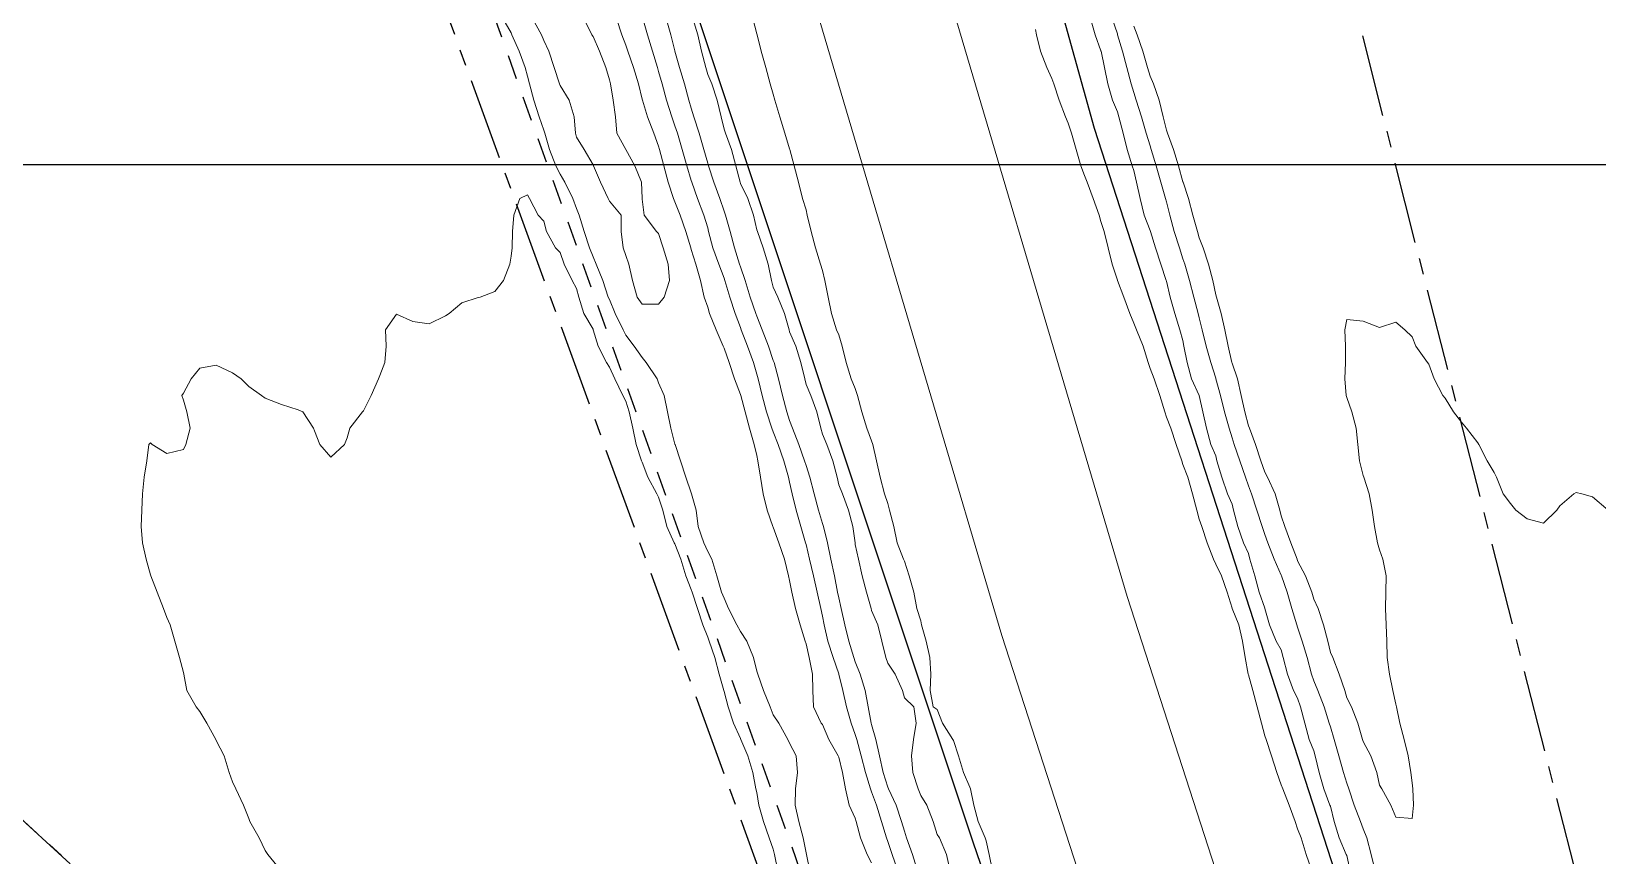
# Model space of a CAD drawing. Header units: centimetres. Extents: x 0 to 642158, y -847 to 649707.
# Drawn here: x 617180.61 to 617228.41, y 620724.71 to 620749.85 of the extents above; entities that cross this region are included whole.
import ezdxf

# ---------------------------------------------------------------- set-up
doc = ezdxf.new("R2010")
doc.units = ezdxf.units.CM
doc.header["$MEASUREMENT"] = 0
doc.linetypes.add('CENTERX2', pattern=[4, 2.5, -0.5, 0.5, -0.5])
doc.linetypes.add('JIS_02_0.7', pattern=[1.35, 0.75, -0.6])
for name, color, linetype, lineweight in [('MEV_environnement_V', 7, 'Continuous', 20), ('WAL_parcellaire agricole', 7, 'JIS_02_0.7', 25), ('WAL_topographie 0.5', 253, 'Continuous', 20)]:
    doc.layers.add(name, color=color, linetype=linetype, lineweight=lineweight)
doc.layers.add('SPW_parcellaire cadastral', color=7, linetype='CENTERX2', lineweight=25, true_color=0xff0542)
doc.linetypes.add('TRACKS', pattern='A,0.15,[130,ltypeshp.shx,S=0.25,R=0,X=0,Y=0],0.15', length=0.3)
picture_1 = doc.add_image_def('image2.png', size_in_pixel=(6614, 11023))

msp = doc.modelspace()

# ---------------------------------------------------------------- linework, layer by layer
for points in [[(617226.381, 620705.733), (617213.055, 620746.892), (617202.765, 620783.835), (617191.125, 620825.332)], [(617182.091, 620819.401), (617182.522, 620817.741), (617190.788, 620787.209), (617200.066, 620752.965), (617209.344, 620725.132), (617216.766, 620703.54)]]:
    msp.add_lwpolyline(points)
at = {"layer": 'MEV_environnement_V', "linetype": 'TRACKS', "ltscale": 3}
for points in [[(617223.478, 620703.484), (617214.05, 620732.611), (617207.326, 620755.302), (617201.445, 620775.971), (617196.551, 620794.87), (617191.316, 620813.109)], [(617219.672, 620702.253), (617210.229, 620731.427), (617203.485, 620754.186), (617197.584, 620774.923), (617192.692, 620793.816), (617187.462, 620812.038)]]:
    msp.add_lwpolyline(points, dxfattribs=at)
at = {"layer": 'SPW_parcellaire cadastral'}
for points in [[(617230.744, 620712.405), (617220.396, 620753.015), (617217.144, 620774.915), (617212.878, 620831.134), (617222.042, 620835.718), (617243.448, 620846.11), (617282.123, 620767.668), (617272.508, 620739.643), (617240.745, 620724.014), (617238.37, 620716.158), (617230.744, 620712.405)], [(617213.247, 620695.675), (617147.503, 620755.863), (617140.812, 620770.786), (617130.163, 620792.958), (617170.734, 620812.237), (617213.247, 620695.675)], [(617217.936, 620684.727), (617113.467, 620776.394), (617107.5, 620781.763), (617113.219, 620784.546), (617147.503, 620755.863), (617213.247, 620695.675), (617217.936, 620684.727)]]:
    msp.add_lwpolyline(points, dxfattribs=at)
at = {"layer": 'WAL_parcellaire agricole'}
msp.add_lwpolyline([(617130.603, 620794.186), (617172.378, 620812.662), (617207.015, 620716.042), (617222.894, 620674.67), (617235.398, 620640.421), (617232.649, 620638.421), (617217.147, 620653.669), (617191.644, 620678.666), (617129.988, 620735.908), (617151.108, 620751.855), (617130.603, 620794.186)], dxfattribs=at)
at = {"layer": 'WAL_topographie 0.5'}
for points in [[(617204.362, 620724.25), (617204.264, 620724.75), (617204.25, 620724.795), (617204.167, 620725.25), (617204.033, 620725.75), (617203.915, 620726.25), (617203.925, 620726.75), (617203.992, 620727.25), (617203.947, 620727.75), (617203.75, 620728.142), (617203.699, 620728.25), (617203.419, 620728.75), (617203.25, 620729.005), (617203.159, 620729.25), (617202.957, 620729.75), (617202.775, 620730.25), (617202.75, 620730.333), (617202.643, 620730.75), (617202.442, 620731.25), (617202.25, 620731.544), (617202.135, 620731.75), (617201.886, 620732.25), (617201.75, 620732.561), (617201.676, 620732.75), (617201.531, 620733.25), (617201.375, 620733.75), (617201.25, 620733.989), (617201.128, 620734.25), (617200.96, 620734.75), (617200.895, 620735.25), (617200.76, 620735.75), (617200.75, 620735.773), (617200.581, 620736.25), (617200.419, 620736.75), (617200.255, 620737.25), (617200.25, 620737.265), (617200.121, 620737.75), (617200.027, 620738.25), (617199.917, 620738.75), (617199.75, 620739.137), (617199.703, 620739.25), (617199.372, 620739.75), (617199.25, 620739.904), (617199.003, 620740.25), (617198.75, 620740.581), (617198.666, 620740.75), (617198.427, 620741.25), (617198.25, 620741.669), (617198.216, 620741.75), (617198.047, 620742.25), (617197.85, 620742.75), (617197.75, 620742.976), (617197.639, 620743.25), (617197.483, 620743.75), (617197.323, 620744.25), (617197.25, 620744.446), (617197.138, 620744.75), (617196.894, 620745.25), (617196.75, 620745.496), (617196.615, 620745.75), (617196.427, 620746.25), (617196.276, 620746.75), (617196.25, 620746.836), (617196.109, 620747.25), (617195.942, 620747.75), (617195.808, 620748.25), (617195.75, 620748.487), (617195.677, 620748.75), (617195.494, 620749.25), (617195.278, 620749.75), (617195.25, 620749.803), (617194.998, 620750.25)], [(617199.921, 620741.75), (617199.75, 620741.531), (617199.25, 620741.53), (617199.1, 620741.75), (617198.952, 620742.25), (617198.848, 620742.75), (617198.75, 620743.011), (617198.669, 620743.25), (617198.613, 620743.75), (617198.608, 620744.25), (617198.25, 620744.669), (617198.217, 620744.75), (617197.981, 620745.25), (617197.77, 620745.75), (617197.75, 620745.783), (617197.477, 620746.25), (617197.25, 620746.63), (617197.22, 620746.75), (617197.18, 620747.25), (617197.024, 620747.75), (617196.75, 620748.206), (617196.731, 620748.25), (617196.568, 620748.75), (617196.407, 620749.25), (617196.25, 620749.569), (617196.176, 620749.75), (617195.9, 620750.25)], [(617197.467, 620750.25), (617197.713, 620749.75), (617197.75, 620749.696), (617197.944, 620749.25), (617198.137, 620748.75), (617198.25, 620748.37), (617198.28, 620748.25), (617198.365, 620747.75), (617198.434, 620747.25), (617198.481, 620746.75), (617198.75, 620746.254), (617198.752, 620746.25), (617199.03, 620745.75), (617199.225, 620745.25), (617199.246, 620744.75), (617199.25, 620744.732), (617199.314, 620744.25), (617199.692, 620743.75), (617199.75, 620743.684), (617199.891, 620743.25), (617200.039, 620742.75), (617200.086, 620742.25), (617199.921, 620741.75)], [(617198.465, 620750.25), (617198.631, 620749.75), (617198.75, 620749.436), (617198.815, 620749.25), (617198.988, 620748.75), (617199.134, 620748.25), (617199.25, 620747.785), (617199.258, 620747.75), (617199.408, 620747.25), (617199.606, 620746.75), (617199.75, 620746.349), (617199.781, 620746.25), (617199.914, 620745.75), (617200.048, 620745.25), (617200.209, 620744.75), (617200.25, 620744.656), (617200.412, 620744.25), (617200.585, 620743.75), (617200.734, 620743.25), (617200.75, 620743.2), (617200.89, 620742.75), (617201.032, 620742.25), (617201.14, 620741.75), (617201.25, 620741.437), (617201.304, 620741.25), (617201.507, 620740.75), (617201.724, 620740.25), (617201.75, 620740.189), (617201.902, 620739.75), (617202.072, 620739.25), (617202.25, 620738.778), (617202.258, 620738.75), (617202.394, 620738.25), (617202.524, 620737.75), (617202.668, 620737.25), (617202.75, 620736.911), (617202.784, 620736.75), (617202.86, 620736.25), (617202.942, 620735.75), (617203.06, 620735.25), (617203.239, 620734.75), (617203.25, 620734.727), (617203.425, 620734.25), (617203.589, 620733.75), (617203.719, 620733.25), (617203.75, 620733.103), (617203.818, 620732.75), (617203.933, 620732.25), (617204.076, 620731.75), (617204.228, 620731.25), (617204.25, 620731.176), (617204.348, 620730.75), (617204.443, 620730.25), (617204.463, 620729.75), (617204.476, 620729.25), (617204.711, 620728.75), (617204.75, 620728.708), (617204.947, 620728.25), (617205.227, 620727.75), (617205.25, 620727.714), (617205.367, 620727.25), (617205.457, 620726.75), (617205.57, 620726.25), (617205.75, 620725.856), (617205.778, 620725.75), (617205.916, 620725.25), (617206.118, 620724.75), (617206.25, 620724.496)], [(617199.27, 620750.25), (617199.411, 620749.75), (617199.562, 620749.25), (617199.714, 620748.75), (617199.75, 620748.626), (617199.858, 620748.25), (617199.99, 620747.75), (617200.151, 620747.25), (617200.25, 620746.975), (617200.324, 620746.75), (617200.471, 620746.25), (617200.615, 620745.75), (617200.75, 620745.306), (617200.767, 620745.25), (617200.943, 620744.75), (617201.136, 620744.25), (617201.25, 620743.856), (617201.278, 620743.75), (617201.41, 620743.25), (617201.588, 620742.75), (617201.75, 620742.322), (617201.775, 620742.25), (617201.922, 620741.75), (617202.084, 620741.25), (617202.25, 620740.818), (617202.275, 620740.75), (617202.463, 620740.25), (617202.647, 620739.75), (617202.75, 620739.392), (617202.786, 620739.25), (617202.909, 620738.75), (617203.044, 620738.25), (617203.205, 620737.75), (617203.25, 620737.634), (617203.398, 620737.25), (617203.571, 620736.75), (617203.713, 620736.25), (617203.75, 620736.106), (617203.831, 620735.75), (617203.952, 620735.25), (617204.092, 620734.75), (617204.235, 620734.25), (617204.25, 620734.197), (617204.355, 620733.75), (617204.477, 620733.25), (617204.587, 620732.75), (617204.698, 620732.25), (617204.75, 620732.02), (617204.803, 620731.75), (617204.913, 620731.25), (617205.076, 620730.75), (617205.25, 620730.257), (617205.252, 620730.25), (617205.375, 620729.75), (617205.487, 620729.25), (617205.628, 620728.75), (617205.75, 620728.406), (617205.796, 620728.25), (617205.937, 620727.75), (617206.061, 620727.25), (617206.213, 620726.75), (617206.25, 620726.654), (617206.396, 620726.25), (617206.555, 620725.75), (617206.709, 620725.25), (617206.75, 620725.14), (617206.881, 620724.75), (617207.05, 620724.25)], [(617199.987, 620750.25), (617200.129, 620749.75), (617200.25, 620749.257), (617200.252, 620749.25), (617200.392, 620748.75), (617200.545, 620748.25), (617200.679, 620747.75), (617200.75, 620747.507), (617200.828, 620747.25), (617200.985, 620746.75), (617201.131, 620746.25), (617201.25, 620745.83), (617201.275, 620745.75), (617201.436, 620745.25), (617201.616, 620744.75), (617201.75, 620744.366), (617201.794, 620744.25), (617201.937, 620743.75), (617202.068, 620743.25), (617202.225, 620742.75), (617202.25, 620742.675), (617202.396, 620742.25), (617202.55, 620741.75), (617202.719, 620741.25), (617202.75, 620741.166), (617202.915, 620740.75), (617203.104, 620740.25), (617203.25, 620739.817), (617203.275, 620739.75), (617203.409, 620739.25), (617203.532, 620738.75), (617203.665, 620738.25), (617203.75, 620737.983), (617203.834, 620737.75), (617204.029, 620737.25), (617204.207, 620736.75), (617204.25, 620736.607), (617204.366, 620736.25), (617204.495, 620735.75), (617204.632, 620735.25), (617204.75, 620734.846), (617204.781, 620734.75), (617204.902, 620734.25), (617205.009, 620733.75), (617205.119, 620733.25), (617205.214, 620732.75), (617205.25, 620732.57), (617205.326, 620732.25), (617205.438, 620731.75), (617205.552, 620731.25), (617205.706, 620730.75), (617205.75, 620730.623), (617205.903, 620730.25), (617206.056, 620729.75), (617206.145, 620729.25), (617206.239, 620728.75), (617206.25, 620728.707), (617206.385, 620728.25), (617206.493, 620727.75), (617206.599, 620727.25), (617206.75, 620726.795), (617206.769, 620726.75), (617207, 620726.25), (617207.166, 620725.75), (617207.25, 620725.454), (617207.32, 620725.25), (617207.498, 620724.75), (617207.655, 620724.25)], [(617200.798, 620750.25), (617200.951, 620749.75), (617201.058, 620749.25), (617201.192, 620748.75), (617201.25, 620748.539), (617201.38, 620748.25), (617201.54, 620747.75), (617201.663, 620747.25), (617201.75, 620746.868), (617201.796, 620746.75), (617201.976, 620746.25), (617202.112, 620745.75), (617202.24, 620745.25), (617202.25, 620745.217), (617202.479, 620744.75), (617202.652, 620744.25), (617202.75, 620743.795), (617202.767, 620743.75), (617202.946, 620743.25), (617203.09, 620742.75), (617203.198, 620742.25), (617203.25, 620742.052), (617203.389, 620741.75), (617203.594, 620741.25), (617203.734, 620740.75), (617203.75, 620740.692), (617203.941, 620740.25), (617204.095, 620739.75), (617204.21, 620739.25), (617204.25, 620739.085), (617204.401, 620738.75), (617204.576, 620738.25), (617204.702, 620737.75), (617204.75, 620737.562), (617204.881, 620737.25), (617205.066, 620736.75), (617205.2, 620736.25), (617205.25, 620736.021), (617205.368, 620735.75), (617205.546, 620735.25), (617205.674, 620734.75), (617205.745, 620734.25), (617205.75, 620734.202), (617205.851, 620733.75), (617205.961, 620733.25), (617206.095, 620732.75), (617206.235, 620732.25), (617206.25, 620732.188), (617206.443, 620731.75), (617206.563, 620731.25), (617206.688, 620730.75), (617206.75, 620730.582), (617206.967, 620730.25), (617207.192, 620729.75), (617207.25, 620729.526), (617207.544, 620729.25), (617207.614, 620728.75), (617207.525, 620728.25), (617207.464, 620727.75), (617207.514, 620727.25), (617207.677, 620726.75), (617207.75, 620726.541), (617207.932, 620726.25), (617208.131, 620725.75), (617208.25, 620725.357), (617208.321, 620725.25), (617208.539, 620724.75), (617208.648, 620724.25)], [(617209.939, 620724.25), (617209.842, 620724.75), (617209.75, 620725.167), (617209.714, 620725.25), (617209.5, 620725.75), (617209.371, 620726.25), (617209.264, 620726.75), (617209.25, 620726.796), (617209.056, 620727.25), (617208.9, 620727.75), (617208.75, 620728.225), (617208.732, 620728.25), (617208.413, 620728.75), (617208.25, 620729.167), (617208.13, 620729.25), (617208.038, 620729.75), (617208.058, 620730.25), (617208.026, 620730.75), (617207.921, 620731.25), (617207.778, 620731.75), (617207.75, 620731.877), (617207.635, 620732.25), (617207.539, 620732.75), (617207.398, 620733.25), (617207.25, 620733.694), (617207.222, 620733.75), (617207.036, 620734.25), (617206.925, 620734.75), (617206.802, 620735.25), (617206.75, 620735.451), (617206.642, 620735.75), (617206.516, 620736.25), (617206.405, 620736.75), (617206.285, 620737.25), (617206.25, 620737.367), (617206.106, 620737.75), (617205.956, 620738.25), (617205.816, 620738.75), (617205.75, 620738.964), (617205.624, 620739.25), (617205.479, 620739.75), (617205.357, 620740.25), (617205.25, 620740.598), (617205.184, 620740.75), (617205.025, 620741.25), (617204.925, 620741.75), (617204.823, 620742.25), (617204.75, 620742.554), (617204.694, 620742.75), (617204.544, 620743.25), (617204.409, 620743.75), (617204.29, 620744.25), (617204.25, 620744.407), (617204.146, 620744.75), (617204.017, 620745.25), (617203.893, 620745.75), (617203.756, 620746.25), (617203.75, 620746.271), (617203.602, 620746.75), (617203.453, 620747.25), (617203.302, 620747.75), (617203.25, 620747.935), (617203.155, 620748.25), (617203.019, 620748.75), (617202.879, 620749.25), (617202.756, 620749.75), (617202.75, 620749.773), (617202.632, 620750.25)], [(617211.25, 620749.913), (617211.283, 620749.75), (617211.407, 620749.25), (617211.6, 620748.75), (617211.75, 620748.411), (617211.81, 620748.25), (617211.978, 620747.75), (617212.166, 620747.25), (617212.25, 620747.048), (617212.354, 620746.75), (617212.492, 620746.25), (617212.637, 620745.75), (617212.75, 620745.457), (617212.827, 620745.25), (617213.008, 620744.75), (617213.19, 620744.25), (617213.25, 620744.058), (617213.345, 620743.75), (617213.472, 620743.25), (617213.595, 620742.75), (617213.75, 620742.264), (617213.754, 620742.25), (617213.95, 620741.75), (617214.135, 620741.25), (617214.25, 620740.952), (617214.336, 620740.75), (617214.537, 620740.25), (617214.694, 620739.75), (617214.75, 620739.569), (617214.878, 620739.25), (617215.045, 620738.75), (617215.196, 620738.25), (617215.25, 620738.089), (617215.381, 620737.75), (617215.545, 620737.25), (617215.714, 620736.75), (617215.75, 620736.64), (617215.9, 620736.25), (617216.039, 620735.75), (617216.174, 620735.25), (617216.25, 620734.975), (617216.33, 620734.75), (617216.494, 620734.25), (617216.687, 620733.75), (617216.75, 620733.599), (617216.929, 620733.25), (617217.1, 620732.75), (617217.25, 620732.257), (617217.255, 620732.25), (617217.461, 620731.75), (617217.565, 620731.25), (617217.648, 620730.75), (617217.745, 620730.25), (617217.75, 620730.229), (617217.884, 620729.75), (617218.017, 620729.25), (617218.151, 620728.75), (617218.25, 620728.366), (617218.287, 620728.25), (617218.451, 620727.75), (617218.617, 620727.25), (617218.75, 620726.867), (617218.798, 620726.75), (617218.993, 620726.25), (617219.177, 620725.75), (617219.25, 620725.527), (617219.358, 620725.25), (617219.514, 620724.75), (617219.685, 620724.25)], [(617220.854, 620724.25), (617220.75, 620724.715), (617220.735, 620724.75), (617220.52, 620725.25), (617220.364, 620725.75), (617220.25, 620726.221), (617220.237, 620726.25), (617220.05, 620726.75), (617219.913, 620727.25), (617219.788, 620727.75), (617219.75, 620727.91), (617219.608, 620728.25), (617219.475, 620728.75), (617219.337, 620729.25), (617219.25, 620729.514), (617219.123, 620729.75), (617218.941, 620730.25), (617218.813, 620730.75), (617218.75, 620730.992), (617218.601, 620731.25), (617218.389, 620731.75), (617218.252, 620732.25), (617218.25, 620732.264), (617218.081, 620732.75), (617217.945, 620733.25), (617217.796, 620733.75), (617217.75, 620733.925), (617217.598, 620734.25), (617217.429, 620734.75), (617217.292, 620735.25), (617217.25, 620735.435), (617217.112, 620735.75), (617216.941, 620736.25), (617216.787, 620736.75), (617216.75, 620736.907), (617216.599, 620737.25), (617216.47, 620737.75), (617216.357, 620738.25), (617216.25, 620738.741), (617216.245, 620738.75), (617216.015, 620739.25), (617215.878, 620739.75), (617215.778, 620740.25), (617215.75, 620740.422), (617215.654, 620740.75), (617215.508, 620741.25), (617215.362, 620741.75), (617215.25, 620742.232), (617215.243, 620742.25), (617215.08, 620742.75), (617214.915, 620743.25), (617214.757, 620743.75), (617214.75, 620743.777), (617214.565, 620744.25), (617214.445, 620744.75), (617214.332, 620745.25), (617214.25, 620745.606), (617214.199, 620745.75), (617214.052, 620746.25), (617213.93, 620746.75), (617213.796, 620747.25), (617213.75, 620747.403), (617213.603, 620747.75), (617213.46, 620748.25), (617213.359, 620748.75), (617213.251, 620749.25), (617213.25, 620749.254), (617213.072, 620749.75), (617212.932, 620750.25)], [(617221.619, 620724.25), (617221.491, 620724.75), (617221.363, 620725.25), (617221.25, 620725.528), (617221.166, 620725.75), (617220.977, 620726.25), (617220.811, 620726.75), (617220.75, 620726.926), (617220.65, 620727.25), (617220.509, 620727.75), (617220.367, 620728.25), (617220.25, 620728.637), (617220.218, 620728.75), (617220.062, 620729.25), (617219.866, 620729.75), (617219.75, 620730.04), (617219.671, 620730.25), (617219.537, 620730.75), (617219.394, 620731.25), (617219.25, 620731.683), (617219.226, 620731.75), (617219.071, 620732.25), (617218.927, 620732.75), (617218.757, 620733.25), (617218.75, 620733.266), (617218.54, 620733.75), (617218.34, 620734.25), (617218.25, 620734.509), (617218.167, 620734.75), (617218.009, 620735.25), (617217.839, 620735.75), (617217.75, 620735.986), (617217.659, 620736.25), (617217.486, 620736.75), (617217.318, 620737.25), (617217.25, 620737.456), (617217.158, 620737.75), (617217.022, 620738.25), (617216.899, 620738.75), (617216.758, 620739.25), (617216.75, 620739.273), (617216.599, 620739.75), (617216.46, 620740.25), (617216.343, 620740.75), (617216.25, 620741.113), (617216.214, 620741.25), (617216.081, 620741.75), (617215.95, 620742.25), (617215.806, 620742.75), (617215.75, 620742.918), (617215.643, 620743.25), (617215.486, 620743.75), (617215.354, 620744.25), (617215.25, 620744.653), (617215.223, 620744.75), (617215.081, 620745.25), (617214.938, 620745.75), (617214.786, 620746.25), (617214.75, 620746.366), (617214.634, 620746.75), (617214.488, 620747.25), (617214.324, 620747.75), (617214.25, 620747.984), (617214.167, 620748.25), (617214.041, 620748.75), (617213.909, 620749.25), (617213.758, 620749.75), (617213.75, 620749.773), (617213.592, 620750.25)], [(617222.789, 620726.25), (617222.75, 620725.844), (617222.25, 620725.884), (617222.097, 620726.25), (617221.821, 620726.75), (617221.75, 620726.862), (617221.666, 620727.25), (617221.484, 620727.75), (617221.25, 620728.19), (617221.235, 620728.25), (617221.09, 620728.75), (617220.893, 620729.25), (617220.75, 620729.528), (617220.688, 620729.75), (617220.521, 620730.25), (617220.321, 620730.75), (617220.25, 620730.909), (617220.177, 620731.25), (617220.041, 620731.75), (617219.882, 620732.25), (617219.75, 620732.536), (617219.688, 620732.75), (617219.489, 620733.25), (617219.25, 620733.705), (617219.233, 620733.75), (617219.046, 620734.25), (617218.861, 620734.75), (617218.75, 620735.08), (617218.708, 620735.25), (617218.565, 620735.75), (617218.333, 620736.25), (617218.25, 620736.404), (617218.128, 620736.75), (617217.968, 620737.25), (617217.779, 620737.75), (617217.75, 620737.824), (617217.639, 620738.25), (617217.533, 620738.75), (617217.414, 620739.25), (617217.25, 620739.736), (617217.247, 620739.75), (617217.129, 620740.25), (617217.025, 620740.75), (617216.921, 620741.25), (617216.772, 620741.75), (617216.75, 620741.819), (617216.66, 620742.25), (617216.536, 620742.75), (617216.372, 620743.25), (617216.25, 620743.556), (617216.191, 620743.75), (617216.054, 620744.25), (617215.917, 620744.75), (617215.754, 620745.25), (617215.75, 620745.26), (617215.62, 620745.75), (617215.466, 620746.25), (617215.28, 620746.75), (617215.25, 620746.841), (617215.152, 620747.25), (617215.023, 620747.75), (617214.852, 620748.25), (617214.75, 620748.489), (617214.674, 620748.75), (617214.523, 620749.25), (617214.357, 620749.75), (617214.25, 620750.015)], [(617203.392, 620724.25), (617203.292, 620724.75), (617203.25, 620724.906), (617203.124, 620725.25), (617202.951, 620725.75), (617202.813, 620726.25), (617202.75, 620726.636), (617202.721, 620726.75), (617202.629, 620727.25), (617202.472, 620727.75), (617202.262, 620728.25), (617202.25, 620728.279), (617202.033, 620728.75), (617201.878, 620729.25), (617201.75, 620729.718), (617201.738, 620729.75), (617201.603, 620730.25), (617201.464, 620730.75), (617201.293, 620731.25), (617201.25, 620731.377), (617201.104, 620731.75), (617200.94, 620732.25), (617200.773, 620732.75), (617200.75, 620732.833), (617200.584, 620733.25), (617200.435, 620733.75), (617200.25, 620734.218), (617200.23, 620734.25), (617200.001, 620734.75), (617199.883, 620735.25), (617199.75, 620735.646), (617199.695, 620735.75), (617199.427, 620736.25), (617199.25, 620736.713), (617199.23, 620736.75), (617199.064, 620737.25), (617198.967, 620737.75), (617198.851, 620738.25), (617198.75, 620738.574), (617198.665, 620738.75), (617198.417, 620739.25), (617198.25, 620739.605), (617198.157, 620739.75), (617197.91, 620740.25), (617197.755, 620740.75), (617197.75, 620740.765), (617197.47, 620741.25), (617197.316, 620741.75), (617197.25, 620742.008), (617197.11, 620742.25), (617196.87, 620742.75), (617196.75, 620743.107), (617196.61, 620743.25), (617196.334, 620743.75), (617196.25, 620744.065), (617196.08, 620744.25), (617195.812, 620744.75), (617195.75, 620744.865), (617195.517, 620744.75), (617195.338, 620744.25), (617195.298, 620743.75), (617195.283, 620743.25), (617195.25, 620743), (617195.209, 620742.75), (617195.019, 620742.25), (617194.75, 620741.917), (617194.312, 620741.75), (617194.25, 620741.73), (617193.75, 620741.573), (617193.357, 620741.25), (617193.25, 620741.171), (617192.75, 620740.933), (617192.25, 620741), (617191.75, 620741.225), (617191.422, 620740.75), (617191.434, 620740.25), (617191.403, 620739.75), (617191.25, 620739.357), (617191.2, 620739.25), (617190.984, 620738.75), (617190.75, 620738.281), (617190.714, 620738.25), (617190.329, 620737.75), (617190.25, 620737.45), (617190.167, 620737.25), (617189.75, 620736.865), (617189.417, 620737.25), (617189.25, 620737.667), (617189.225, 620737.75), (617188.893, 620738.25), (617188.75, 620738.306), (617188.25, 620738.47), (617187.75, 620738.667), (617187.632, 620738.75), (617187.25, 620739.021), (617187.011, 620739.25), (617186.75, 620739.438), (617186.25, 620739.673), (617185.75, 620739.583), (617185.491, 620739.25), (617185.25, 620738.817), (617185.206, 620738.75), (617185.25, 620738.607), (617185.354, 620738.25), (617185.456, 620737.75), (617185.326, 620737.25), (617185.25, 620737.103), (617184.75, 620736.972), (617184.296, 620737.25), (617184.25, 620737.306), (617184.2, 620737.25), (617184.131, 620736.75), (617184.054, 620736.25), (617184, 620735.75), (617183.988, 620735.25), (617183.958, 620734.75), (617184.005, 620734.25), (617184.112, 620733.75), (617184.25, 620733.279), (617184.259, 620733.25), (617184.448, 620732.75), (617184.643, 620732.25), (617184.75, 620731.977), (617184.848, 620731.75), (617184.986, 620731.25), (617185.134, 620730.75), (617185.25, 620730.296), (617185.261, 620730.25), (617185.361, 620729.75), (617185.639, 620729.25), (617185.75, 620729.107), (617185.963, 620728.75), (617186.238, 620728.25), (617186.25, 620728.226), (617186.494, 620727.75), (617186.647, 620727.25), (617186.75, 620726.958), (617186.854, 620726.75), (617187.089, 620726.25), (617187.25, 620725.841), (617187.282, 620725.75), (617187.56, 620725.25), (617187.75, 620724.869), (617187.824, 620724.75), (617188.236, 620724.25)], [(617228.723, 620735.25), (617228.25, 620735.65), (617227.925, 620735.75), (617227.75, 620735.789), (617227.677, 620735.75), (617227.25, 620735.384), (617227.163, 620735.25), (617226.75, 620734.851), (617226.25, 620734.98), (617225.914, 620735.25), (617225.75, 620735.452), (617225.526, 620735.75), (617225.319, 620736.25), (617225.25, 620736.402), (617225.039, 620736.75), (617224.781, 620737.25), (617224.75, 620737.297), (617224.407, 620737.75), (617224.25, 620737.933), (617224.01, 620738.25), (617223.75, 620738.66), (617223.686, 620738.75), (617223.421, 620739.25), (617223.25, 620739.702), (617223.213, 620739.75), (617222.862, 620740.25), (617222.75, 620740.533), (617222.523, 620740.75), (617222.25, 620740.981), (617221.75, 620740.815), (617221.25, 620741.012), (617220.75, 620741.062), (617220.691, 620740.75), (617220.71, 620740.25), (617220.713, 620739.75), (617220.696, 620739.25), (617220.731, 620738.75), (617220.75, 620738.685), (617220.909, 620738.25), (617221.042, 620737.75), (617221.086, 620737.25), (617221.142, 620736.75), (617221.25, 620736.31), (617221.272, 620736.25), (617221.436, 620735.75), (617221.524, 620735.25), (617221.592, 620734.75), (617221.687, 620734.25), (617221.75, 620734.034), (617221.855, 620733.75), (617221.95, 620733.25), (617221.943, 620732.75), (617221.935, 620732.25), (617221.955, 620731.75), (617221.968, 620731.25), (617221.988, 620730.75), (617222.055, 620730.25), (617222.155, 620729.75), (617222.25, 620729.331), (617222.263, 620729.25), (617222.367, 620728.75), (617222.499, 620728.25), (617222.623, 620727.75), (617222.703, 620727.25), (617222.75, 620726.929), (617222.762, 620726.75), (617222.789, 620726.25)]]:
    msp.add_lwpolyline(points, dxfattribs=at)

# ---------------------------------------------------------------- pictures from other files: only their frames are drawn
image = msp.add_image(picture_1, insert=(616830.845, 620745.783), size_in_units=(429.466, 715.756), dxfattribs=dict(brightness=75))
image.dxf.flags = 7

doc.saveas('drawing.dxf')
